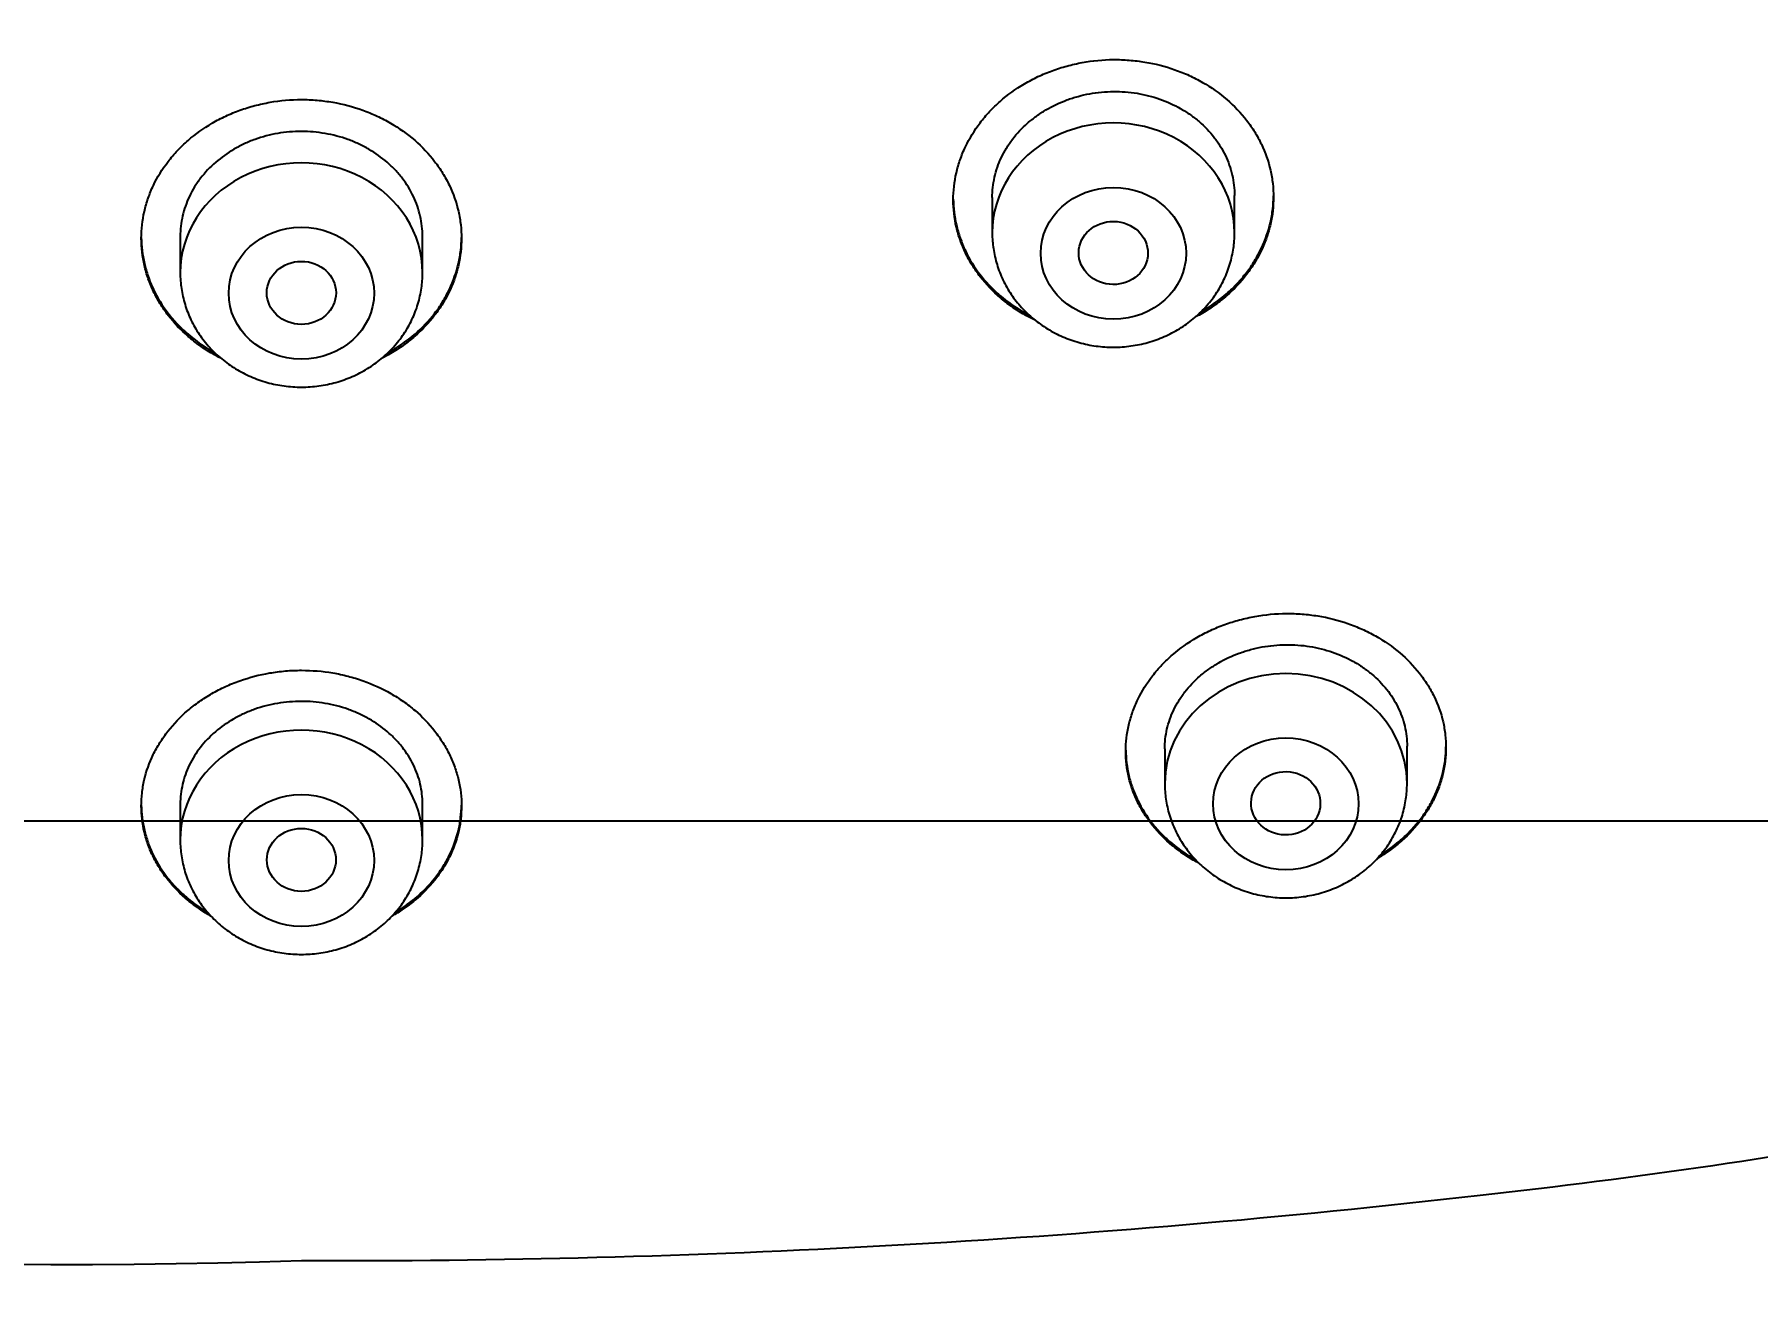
# Model space of a CAD drawing. Header units: millimetres. Extents: x 976 to 9349, y -1578 to 2211.
# Drawn here: x 5929.922 to 5931.913, y 651.897 to 653.351 of the extents above; entities that cross this region are included whole.
import ezdxf

# ---------------------------------------------------------------- set-up
doc = ezdxf.new("R2010")
doc.units = ezdxf.units.MM
for name, color, linetype in [('Płytki', 254, 'Continuous'), ('Szkic', 6, 'Continuous'), ('Wbudowane', 175, 'Continuous')]:
    doc.layers.add(name, color=color, linetype=linetype)
doc.dimstyles.new('ISO-25', dxfattribs={"dimtxt": 4, "dimasz": 5, "dimexe": 1.25, "dimexo": 0.625, "dimgap": 1, "dimtad": 1, "dimtxsty": 'Standard', "dimcen": 2.5, "dimadec": 0, "dimazin": 0, "dimtfac": 1, "dimtmove": 0, "dimatfit": 3, "dimfxl": 1, "dimarcsym": 0})

# ---------------------------------------------------------------- blocks, each defined once
blk = doc.blocks.new('Z$W@#21058')
for p, q in [((20.6582, 134.6889), (20.6582, 134.6481)), ((20.9382, 134.6481), (20.9382, 134.6911)), ((19.72, 134.6442), (19.72, 134.602)), ((20, 134.602), (20, 134.6438)), ((20.8575, 134.0521), (20.8575, 134.012)), ((21.1375, 134.012), (21.1375, 134.055)), ((19.72, 133.9887), (19.72, 133.9467)), ((20, 133.9467), (20, 133.9883))]:
    blk.add_line(p, q)
for centre, radius, start, end in [((19.587, 141.5655), 8.1092, 250.14395, 271.92947), ((20.4501, 140.6625), 7.1676, 276.18193, 284.84631), ((19.9037, 144.9658), 11.505, 269.78218, 276.57915)]:
    blk.add_arc(centre, radius, start, end)
for centre, major_axis, start_param, end_param in [((20.7982, 134.6481), (0.14, 0), 0, 3.141593), ((19.86, 134.602), (0.14, 0), 0, 3.141593), ((20.9975, 134.012), (-0.14, 0), 3.141593, 6.283185), ((19.86, 133.9467), (0.14, 0), 0, 3.141598)]:
    blk.add_ellipse(centre, major_axis=major_axis, ratio=0.906308, start_param=start_param, end_param=end_param)
for centre, major_axis, ratio in [((20.7982, 134.6244), (0.084, 0), 0.906308), ((19.86, 134.5783), (0.084, 0), 0.906308), ((20.7981, 134.6248), (-0.04, 0.0005), 0.909997), ((19.86, 134.5787), (-0.04, 0), 0.910352), ((20.9975, 133.9884), (0.084, 0), 0.906308), ((20.9973, 133.9891), (-0.04, 0.001), 0.913562), ((19.86, 133.923), (0.084, 0), 0.906308), ((19.86, 133.9237), (0.0398, 0), 0.914508)]:
    blk.add_ellipse(centre, major_axis=major_axis, ratio=ratio)
for points, knots in [([(14.9117, 135.3047), (14.9141, 135.2999), (14.9179, 135.2922), (14.9249, 135.2783), (14.9326, 135.263), (14.9414, 135.2458), (14.9501, 135.2292), (14.9583, 135.2135), (14.9664, 135.1983), (14.9745, 135.1832), (14.9825, 135.1685), (14.9906, 135.1537), (14.9992, 135.1384), (15.0083, 135.1223), (15.0175, 135.1061), (15.0264, 135.0906), (15.0346, 135.0767), (15.0427, 135.0629), (15.0512, 135.0487), (15.0607, 135.0329), (15.0711, 135.0159), (15.0822, 134.998), (15.0931, 134.9807), (15.1036, 134.9643), (15.114, 134.9481), (15.1249, 134.9315), (15.1357, 134.9152), (15.1461, 134.8998), (15.1577, 134.8827), (15.1688, 134.8666), (15.1802, 134.8503), (15.1895, 134.8372), (15.1993, 134.8235), (15.2099, 134.8089), (15.2213, 134.7933), (15.2333, 134.7772), (15.2444, 134.7624), (15.2555, 134.7478), (15.2662, 134.7341), (15.2768, 134.7204), (15.2871, 134.7074), (15.2975, 134.6944), (15.3075, 134.682), (15.3175, 134.6697), (15.328, 134.6571), (15.3389, 134.6439), (15.3497, 134.6312), (15.3612, 134.6177), (15.3728, 134.6043), (15.3851, 134.5902), (15.3967, 134.5772), (15.4093, 134.5631), (15.4221, 134.549), (15.434, 134.536), (15.4457, 134.5235), (15.457, 134.5115), (15.4698, 134.498), (15.4817, 134.4857), (15.4935, 134.4736), (15.5049, 134.4621), (15.517, 134.4499), (15.5294, 134.4376), (15.5426, 134.4247), (15.5556, 134.4121), (15.5689, 134.3994), (15.5809, 134.388), (15.5932, 134.3765), (15.606, 134.3647), (15.6188, 134.353), (15.6305, 134.3425), (15.6412, 134.333), (15.652, 134.3234), (15.663, 134.3138), (15.6749, 134.3034), (15.6865, 134.2935), (15.6985, 134.2833), (15.7115, 134.2724), (15.7258, 134.2605), (15.7405, 134.2485), (15.7538, 134.2377), (15.7655, 134.2283), (15.7769, 134.2193), (15.788, 134.2106), (15.7996, 134.2015), (15.8119, 134.192), (15.8254, 134.1818), (15.8384, 134.1719), (15.8507, 134.1628), (15.8626, 134.154), (15.875, 134.1449), (15.8874, 134.136), (15.8994, 134.1274), (15.9124, 134.1182), (15.9249, 134.1094), (15.937, 134.101), (15.9492, 134.0926), (15.9618, 134.084), (15.9742, 134.0757), (15.9853, 134.0682), (15.9967, 134.0607), (16.0093, 134.0524), (16.0225, 134.0438), (16.0353, 134.0356), (16.0481, 134.0275), (16.0602, 134.0199), (16.0714, 134.0129), (16.0815, 134.0066), (16.0904, 134.0012), (16.0996, 133.9956), (16.108, 133.9904), (16.1178, 133.9846), (16.1281, 133.9784), (16.1394, 133.9717), (16.1508, 133.9651), (16.1619, 133.9586), (16.1735, 133.9518), (16.1857, 133.9449), (16.1983, 133.9377), (16.2114, 133.9304), (16.2237, 133.9235), (16.2358, 133.9169), (16.2466, 133.911), (16.2579, 133.9049), (16.2695, 133.8986), (16.2827, 133.8916), (16.2951, 133.8851), (16.3071, 133.8788), (16.3191, 133.8726), (16.3326, 133.8656), (16.3464, 133.8586), (16.3596, 133.852), (16.3717, 133.846), (16.3839, 133.8399), (16.3969, 133.8336), (16.4098, 133.8273), (16.4223, 133.8213), (16.4344, 133.8155), (16.4464, 133.8099), (16.4589, 133.804), (16.4697, 133.799), (16.4813, 133.7937), (16.492, 133.7888), (16.5032, 133.7837), (16.5152, 133.7783), (16.5276, 133.7728), (16.5398, 133.7674), (16.5504, 133.7628), (16.5616, 133.7579), (16.5739, 133.7526), (16.586, 133.7474), (16.5971, 133.7427), (16.6082, 133.738), (16.6193, 133.7334), (16.6307, 133.7287), (16.6411, 133.7244), (16.6537, 133.7192), (16.6664, 133.7141), (16.68, 133.7086), (16.6932, 133.7034), (16.7062, 133.6983), (16.7198, 133.693), (16.7326, 133.688), (16.7458, 133.6829), (16.7596, 133.6777), (16.7719, 133.6731), (16.7846, 133.6684), (16.7963, 133.664), (16.8093, 133.6592), (16.8246, 133.6537), (16.8403, 133.6481), (16.8562, 133.6424), (16.8697, 133.6377), (16.8845, 133.6325), (16.9015, 133.6266), (16.9202, 133.6203), (16.9373, 133.6145), (16.951, 133.61), (16.9628, 133.606), (16.9751, 133.602), (16.9891, 133.5975), (17.0082, 133.5913), (17.0311, 133.5841), (17.0567, 133.5761), (17.0787, 133.5694), (17.0972, 133.5638), (17.1127, 133.5591), (17.1285, 133.5545), (17.1433, 133.5501), (17.1584, 133.5458), (17.1734, 133.5415), (17.1882, 133.5372), (17.2033, 133.533), (17.2183, 133.5288), (17.2333, 133.5247), (17.2488, 133.5205), (17.2639, 133.5164), (17.2794, 133.5122), (17.2957, 133.5079), (17.3121, 133.5036), (17.3327, 133.4983), (17.3566, 133.4922), (17.3806, 133.4862), (17.4009, 133.4812), (17.4162, 133.4775), (17.4367, 133.4725), (17.4605, 133.4669), (17.4866, 133.4608), (17.5126, 133.4548), (17.5373, 133.4493), (17.5628, 133.4436), (17.5874, 133.4383), (17.612, 133.433), (17.6334, 133.4285), (17.6554, 133.4239), (17.6757, 133.4197), (17.6996, 133.4149), (17.7231, 133.4103), (17.7513, 133.4048), (17.7793, 133.3994), (17.8027, 133.395), (17.8225, 133.3914), (17.848, 133.3867), (17.8744, 133.382), (17.8969, 133.3781), (17.9132, 133.3753), (17.9409, 133.3705), (17.9696, 133.3657), (17.9944, 133.3617), (18.0104, 133.3591), (18.0322, 133.3556), (18.0573, 133.3517), (18.0763, 133.3488), (18.0911, 133.3465), (18.1129, 133.3433), (18.1425, 133.3389), (18.171, 133.3348), (18.193, 133.3317), (18.2294, 133.3267), (18.2677, 133.3215), (18.3016, 133.3172), (18.3152, 133.3154), (18.3353, 133.3129), (18.366, 133.3091), (18.4024, 133.3047), (18.4309, 133.3014), (18.4493, 133.2993), (18.4727, 133.2967), (18.5102, 133.2925), (18.5559, 133.2877), (18.5905, 133.2842), (18.609, 133.2824), (18.6315, 133.2802), (18.6803, 133.2755), (18.7368, 133.2705), (18.7831, 133.2666), (18.8053, 133.2648), (18.8264, 133.2631), (18.8721, 133.2595), (18.9378, 133.2547), (18.9977, 133.2507), (19.0316, 133.2485), (19.0484, 133.2475), (19.0739, 133.246), (19.1126, 133.2437), (19.1632, 133.241), (19.2258, 133.2379), (19.3018, 133.2345), (19.39, 133.2311), (19.4927, 133.2279), (19.603, 133.2253), (19.7319, 133.2235), (19.8104, 133.2231), (19.86, 133.2231)], [0, 0, 0, 0, 0.002698, 0.005114, 0.008314, 0.012212, 0.015616, 0.018584, 0.021894, 0.025033, 0.027984, 0.031015, 0.034254, 0.037566, 0.041127, 0.04441, 0.047317, 0.049931, 0.053123, 0.056348, 0.060014, 0.06398, 0.067775, 0.071127, 0.074578, 0.078265, 0.081927, 0.08517, 0.088361, 0.093142, 0.095752, 0.099177, 0.101812, 0.104931, 0.10893, 0.112276, 0.115783, 0.118921, 0.122219, 0.125179, 0.128267, 0.131219, 0.134162, 0.136819, 0.139787, 0.14301, 0.146041, 0.148766, 0.152585, 0.155604, 0.158818, 0.161961, 0.165799, 0.169034, 0.171442, 0.175029, 0.17788, 0.181443, 0.184209, 0.186909, 0.190153, 0.193424, 0.196253, 0.200089, 0.203095, 0.206095, 0.20895, 0.212136, 0.215393, 0.218232, 0.220572, 0.223028, 0.225916, 0.228387, 0.231498, 0.234055, 0.236783, 0.240564, 0.243986, 0.246894, 0.24969, 0.252004, 0.254646, 0.257214, 0.259847, 0.262923, 0.266215, 0.26855, 0.271097, 0.274033, 0.27678, 0.279214, 0.281886, 0.285214, 0.287343, 0.289734, 0.293043, 0.295483, 0.297656, 0.300148, 0.302741, 0.305661, 0.30851, 0.310809, 0.313708, 0.316052, 0.317798, 0.320022, 0.321564, 0.323531, 0.325265, 0.327601, 0.329893, 0.332216, 0.334567, 0.336718, 0.339336, 0.342008, 0.344384, 0.34724, 0.349478, 0.351668, 0.353786, 0.356247, 0.358657, 0.361655, 0.36365, 0.365811, 0.368828, 0.37168, 0.373971, 0.376618, 0.378812, 0.381168, 0.384291, 0.386326, 0.388503, 0.391401, 0.393313, 0.395799, 0.397673, 0.400017, 0.402008, 0.404144, 0.407, 0.409162, 0.411127, 0.413112, 0.41563, 0.418152, 0.420078, 0.421988, 0.424489, 0.426375, 0.428494, 0.430415, 0.433554, 0.435693, 0.438166, 0.441021, 0.443015, 0.445847, 0.448252, 0.450493, 0.453582, 0.455157, 0.457621, 0.460148, 0.462473, 0.46613, 0.468939, 0.471374, 0.47365, 0.47716, 0.480808, 0.484023, 0.486677, 0.488362, 0.490581, 0.493456, 0.496122, 0.501103, 0.506057, 0.510208, 0.513159, 0.516222, 0.518722, 0.521754, 0.524357, 0.526938, 0.529959, 0.532431, 0.535165, 0.538121, 0.540596, 0.543583, 0.546308, 0.549056, 0.552413, 0.555198, 0.560171, 0.56539, 0.568126, 0.571143, 0.573638, 0.579196, 0.583975, 0.587656, 0.59317, 0.597219, 0.601339, 0.606368, 0.61039, 0.612798, 0.618124, 0.621237, 0.625584, 0.630648, 0.636281, 0.640482, 0.643151, 0.646773, 0.654049, 0.657207, 0.658724, 0.662713, 0.671883, 0.673977, 0.675855, 0.680315, 0.685539, 0.689131, 0.690408, 0.693339, 0.700691, 0.706006, 0.708414, 0.712325, 0.72519, 0.728645, 0.7302, 0.732329, 0.739252, 0.746373, 0.751484, 0.754239, 0.75603, 0.763784, 0.773993, 0.780021, 0.781935, 0.783736, 0.791842, 0.807544, 0.813364, 0.8161, 0.819165, 0.824434, 0.840034, 0.853573, 0.855814, 0.857775, 0.862359, 0.869143, 0.878062, 0.888753, 0.901978, 0.917603, 0.935177, 0.954999, 0.976437, 1, 1, 1, 1]), ([(19.86, 133.2231), (19.9076, 133.2231), (19.9855, 133.2235), (20.114, 133.2253), (20.2269, 133.2279), (20.3305, 133.2311), (20.4194, 133.2345), (20.4953, 133.2379), (20.5574, 133.241), (20.6099, 133.2439), (20.6521, 133.2463), (20.6825, 133.2482), (20.7052, 133.2496), (20.7313, 133.2513), (20.7688, 133.2538), (20.818, 133.2573), (20.8664, 133.2609), (20.9053, 133.264), (20.927, 133.2658), (20.9437, 133.2672), (20.9726, 133.2696), (21.0214, 133.2739), (21.0688, 133.2783), (21.101, 133.2814), (21.1153, 133.2828), (21.1338, 133.2847), (21.17, 133.2883), (21.2155, 133.2932), (21.2531, 133.2973), (21.2743, 133.2997), (21.2907, 133.3016), (21.3181, 133.3048), (21.3552, 133.3092), (21.3867, 133.3131), (21.4084, 133.3159), (21.4391, 133.3198), (21.4784, 133.325), (21.518, 133.3305), (21.5412, 133.3337), (21.5713, 133.338), (21.6024, 133.3426), (21.6299, 133.3467), (21.6523, 133.3501), (21.6853, 133.3552), (21.7215, 133.361), (21.753, 133.3662), (21.7786, 133.3704), (21.8027, 133.3745), (21.8225, 133.378), (21.8462, 133.3821), (21.8733, 133.387), (21.9051, 133.3928), (21.9338, 133.3981), (21.9663, 133.4043), (21.998, 133.4105), (22.0325, 133.4173), (22.0648, 133.4239), (22.0949, 133.4302), (22.1181, 133.4351), (22.1406, 133.44), (22.1651, 133.4453), (22.1873, 133.4503), (22.2068, 133.4547), (22.2243, 133.4587), (22.2442, 133.4633), (22.2667, 133.4686), (22.2875, 133.4735), (22.3083, 133.4786), (22.328, 133.4834), (22.3494, 133.4887), (22.3687, 133.4936), (22.3863, 133.498), (22.402, 133.5021), (22.4178, 133.5062), (22.4329, 133.5102), (22.4473, 133.514), (22.4624, 133.5181), (22.4776, 133.5222), (22.4955, 133.5271), (22.5121, 133.5317), (22.5272, 133.536), (22.5398, 133.5395), (22.5529, 133.5433), (22.5667, 133.5472), (22.5811, 133.5514), (22.5959, 133.5558), (22.6109, 133.5602), (22.6264, 133.5649), (22.6418, 133.5695), (22.6589, 133.5748), (22.6768, 133.5803), (22.6962, 133.5864), (22.7155, 133.5925), (22.7334, 133.5983), (22.7482, 133.6031), (22.7608, 133.6072), (22.773, 133.6113), (22.7873, 133.6161), (22.8043, 133.6218), (22.8233, 133.6283), (22.8414, 133.6345), (22.8576, 133.6402), (22.8705, 133.6448), (22.8842, 133.6497), (22.898, 133.6547), (22.914, 133.6605), (22.9281, 133.6656), (22.9414, 133.6706), (22.954, 133.6753), (22.9676, 133.6805), (22.9818, 133.6859), (22.9944, 133.6907), (23.0059, 133.6952), (23.0159, 133.6991), (23.0282, 133.7039), (23.0409, 133.709), (23.0548, 133.7145), (23.0667, 133.7194), (23.0783, 133.7241), (23.0887, 133.7284), (23.1004, 133.7332), (23.1123, 133.7382), (23.1244, 133.7433), (23.1362, 133.7483), (23.1478, 133.7533), (23.1598, 133.7585), (23.17, 133.7629), (23.1804, 133.7675), (23.1908, 133.7721), (23.2035, 133.7777), (23.2159, 133.7833), (23.2284, 133.789), (23.2393, 133.794), (23.2511, 133.7994), (23.2627, 133.8048), (23.2754, 133.8107), (23.2873, 133.8164), (23.2986, 133.8217), (23.3101, 133.8273), (23.3212, 133.8327), (23.3327, 133.8383), (23.3449, 133.8443), (23.3576, 133.8506), (23.3704, 133.857), (23.3824, 133.8631), (23.3939, 133.869), (23.4055, 133.875), (23.4167, 133.8808), (23.4289, 133.8872), (23.4417, 133.8939), (23.4534, 133.9002), (23.4643, 133.9061), (23.4755, 133.9121), (23.4873, 133.9186), (23.5005, 133.9259), (23.5138, 133.9333), (23.5266, 133.9405), (23.5379, 133.9469), (23.5487, 133.9531), (23.5595, 133.9594), (23.571, 133.9661), (23.582, 133.9725), (23.594, 133.9797), (23.6059, 133.9868), (23.6171, 133.9936), (23.6274, 133.9998), (23.6374, 134.006), (23.648, 134.0125), (23.6578, 134.0187), (23.6676, 134.0248), (23.6776, 134.0311), (23.6889, 134.0384), (23.7017, 134.0466), (23.7149, 134.0552), (23.7272, 134.0633), (23.7376, 134.0702), (23.748, 134.0771), (23.7597, 134.085), (23.772, 134.0934), (23.7843, 134.1019), (23.7962, 134.1102), (23.8089, 134.1191), (23.8221, 134.1284), (23.836, 134.1384), (23.8497, 134.1484), (23.8623, 134.1576), (23.8739, 134.1662), (23.8858, 134.1751), (23.8994, 134.1854), (23.9129, 134.1957), (23.9253, 134.2053), (23.937, 134.2144), (23.9482, 134.2233), (23.9607, 134.2332), (23.9742, 134.2442), (23.9889, 134.2561), (24.004, 134.2686), (24.0188, 134.281), (24.0336, 134.2935), (24.0472, 134.3052), (24.0599, 134.3163), (24.0718, 134.3267), (24.0842, 134.3377), (24.0965, 134.3488), (24.1099, 134.3609), (24.1229, 134.3729), (24.1356, 134.3847), (24.1471, 134.3956), (24.1594, 134.4073), (24.1727, 134.4201), (24.1861, 134.4331), (24.2, 134.4469), (24.2134, 134.4603), (24.2274, 134.4745), (24.2401, 134.4875), (24.253, 134.501), (24.267, 134.5157), (24.2827, 134.5324), (24.2975, 134.5486), (24.3111, 134.5635), (24.3233, 134.5772), (24.3354, 134.5908), (24.3475, 134.6047), (24.3591, 134.618), (24.3703, 134.6312), (24.3808, 134.6436), (24.3913, 134.6562), (24.4019, 134.669), (24.4131, 134.6827), (24.4244, 134.6967), (24.4365, 134.712), (24.4485, 134.7272), (24.4603, 134.7424), (24.4713, 134.7568), (24.4826, 134.7717), (24.4953, 134.7888), (24.508, 134.806), (24.5202, 134.8229), (24.5317, 134.8389), (24.5434, 134.8554), (24.555, 134.872), (24.5657, 134.8877), (24.5761, 134.9031), (24.5865, 134.9185), (24.5963, 134.9334), (24.6066, 134.9491), (24.6167, 134.9647), (24.6275, 134.9817), (24.6376, 134.9978), (24.6478, 135.0141), (24.6569, 135.029), (24.6658, 135.0437), (24.6746, 135.0584), (24.6837, 135.0737), (24.6926, 135.0889), (24.7018, 135.1048), (24.7111, 135.1211), (24.7201, 135.1371), (24.729, 135.1531), (24.7374, 135.1683), (24.7458, 135.1838), (24.7542, 135.1994), (24.7629, 135.2157), (24.7708, 135.2308), (24.7783, 135.2454), (24.7861, 135.2606), (24.794, 135.2761), (24.8017, 135.2914), (24.8058, 135.2997), (24.8083, 135.3047)], [0, 0, 0, 0, 0.022611, 0.044559, 0.064656, 0.082797, 0.09806, 0.111423, 0.122309, 0.130602, 0.13884, 0.144427, 0.146461, 0.15073, 0.158077, 0.166104, 0.176519, 0.183416, 0.186505, 0.18786, 0.19218, 0.201639, 0.213454, 0.217051, 0.218581, 0.220944, 0.226746, 0.237622, 0.244852, 0.246497, 0.248799, 0.253451, 0.260936, 0.2683, 0.270049, 0.27237, 0.284459, 0.290808, 0.293277, 0.29668, 0.306686, 0.309732, 0.311217, 0.318572, 0.327152, 0.330387, 0.335302, 0.340705, 0.343199, 0.345786, 0.353315, 0.357601, 0.3627, 0.368585, 0.374918, 0.379609, 0.387009, 0.392159, 0.395744, 0.399422, 0.404207, 0.408844, 0.411381, 0.414634, 0.418263, 0.422085, 0.426732, 0.429496, 0.43328, 0.437359, 0.441073, 0.443703, 0.446851, 0.449618, 0.452244, 0.455034, 0.457413, 0.460443, 0.463305, 0.46714, 0.46951, 0.471536, 0.474015, 0.476638, 0.479078, 0.481898, 0.484714, 0.487283, 0.490415, 0.493116, 0.496712, 0.500237, 0.503812, 0.507303, 0.510117, 0.512026, 0.514238, 0.516874, 0.519946, 0.523654, 0.527433, 0.530004, 0.532675, 0.534638, 0.537653, 0.540418, 0.543554, 0.545537, 0.547886, 0.550629, 0.553223, 0.555866, 0.557741, 0.55969, 0.56154, 0.56469, 0.566886, 0.569404, 0.571447, 0.57349, 0.57535, 0.578102, 0.580296, 0.582252, 0.584852, 0.586985, 0.589104, 0.590747, 0.592943, 0.595132, 0.59802, 0.60016, 0.602352, 0.604353, 0.606987, 0.609135, 0.611742, 0.613918, 0.61572, 0.618473, 0.620455, 0.622498, 0.625616, 0.627956, 0.630036, 0.632749, 0.634796, 0.636912, 0.639409, 0.642094, 0.644551, 0.646455, 0.648627, 0.651276, 0.653578, 0.656607, 0.659296, 0.661381, 0.663466, 0.665907, 0.668005, 0.670514, 0.672608, 0.675455, 0.677846, 0.679547, 0.68182, 0.68408, 0.686154, 0.687954, 0.690216, 0.692394, 0.695107, 0.698274, 0.700751, 0.702902, 0.704923, 0.707365, 0.710421, 0.712814, 0.715308, 0.718159, 0.721058, 0.723883, 0.727257, 0.730061, 0.732225, 0.734948, 0.737957, 0.741272, 0.743996, 0.746328, 0.749164, 0.751638, 0.754819, 0.758445, 0.761755, 0.765256, 0.76877, 0.772077, 0.774829, 0.777765, 0.780547, 0.783704, 0.786645, 0.790175, 0.793164, 0.79592, 0.798638, 0.802295, 0.805813, 0.808642, 0.812754, 0.81603, 0.819292, 0.822508, 0.826086, 0.830195, 0.834803, 0.837899, 0.841036, 0.844668, 0.847714, 0.850942, 0.854169, 0.857083, 0.859677, 0.863016, 0.866031, 0.869217, 0.872744, 0.876553, 0.879691, 0.88311, 0.886354, 0.88986, 0.894612, 0.897922, 0.901149, 0.905305, 0.908845, 0.912163, 0.915602, 0.91893, 0.922272, 0.925281, 0.929138, 0.932374, 0.936205, 0.939512, 0.942848, 0.945685, 0.948897, 0.95217, 0.955367, 0.95853, 0.962175, 0.965585, 0.968582, 0.972166, 0.975065, 0.978281, 0.981819, 0.985185, 0.987561, 0.990867, 0.994465, 0.997224, 1, 1, 1, 1]), ([(20.6132, 134.686), (20.6132, 134.6966), (20.6144, 134.707), (20.6179, 134.7224), (20.6194, 134.7275), (20.6229, 134.7376), (20.625, 134.7426), (20.6319, 134.7573), (20.6376, 134.7665), (20.6476, 134.7797), (20.6513, 134.784), (20.659, 134.7923), (20.6631, 134.7962), (20.6759, 134.8074), (20.6852, 134.8142), (20.7004, 134.8231), (20.7057, 134.8259), (20.7164, 134.831), (20.7273, 134.8355), (20.7387, 134.8392), (20.7503, 134.8423), (20.7562, 134.8437), (20.7742, 134.8469), (20.7862, 134.8481), (20.8044, 134.8482), (20.8104, 134.848), (20.8226, 134.847), (20.8286, 134.8463), (20.8464, 134.8434), (20.858, 134.8404), (20.8748, 134.8345), (20.8803, 134.8323), (20.891, 134.8274), (20.8962, 134.8247), (20.9112, 134.8161), (20.9206, 134.8095), (20.9378, 134.7947), (20.9454, 134.7866), (20.9555, 134.7737), (20.9586, 134.7692), (20.9643, 134.76), (20.9669, 134.7552), (20.9738, 134.7407), (20.9773, 134.7308), (20.9808, 134.7154), (20.9817, 134.7102), (20.9829, 134.6997), (20.9832, 134.6945), (20.9832, 134.6788), (20.9821, 134.6684), (20.9785, 134.6529), (20.977, 134.6478), (20.9735, 134.6377), (20.9695, 134.6278), (20.9643, 134.6183), (20.9587, 134.6091), (20.9555, 134.6045), (20.9454, 134.5912), (20.9377, 134.5831), (20.925, 134.5719), (20.9205, 134.5683), (20.9111, 134.5615), (20.9061, 134.5583), (20.8985, 134.5538), (20.8959, 134.5524), (20.8932, 134.551)], [0, 0, 0, 0, 0.047045, 0.047045, 0.070567, 0.070567, 0.094089, 0.094089, 0.141134, 0.141134, 0.164657, 0.164657, 0.188179, 0.188179, 0.235224, 0.235224, 0.258746, 0.258746, 0.282268, 0.305791, 0.305791, 0.329313, 0.329313, 0.376358, 0.376358, 0.39988, 0.39988, 0.423403, 0.423403, 0.470447, 0.470447, 0.49397, 0.49397, 0.517492, 0.517492, 0.564537, 0.564537, 0.611581, 0.611581, 0.635104, 0.635104, 0.658626, 0.658626, 0.705671, 0.705671, 0.729193, 0.729193, 0.752716, 0.752716, 0.79976, 0.79976, 0.823283, 0.823283, 0.846805, 0.870327, 0.870327, 0.89385, 0.89385, 0.940895, 0.940895, 0.964417, 0.964417, 0.987939, 0.987939, 1, 1, 1, 1]), ([(20.6582, 134.6887), (20.6582, 134.6966), (20.6591, 134.7044), (20.6618, 134.7161), (20.6629, 134.72), (20.6655, 134.7276), (20.6686, 134.7351), (20.6725, 134.7423), (20.6768, 134.7494), (20.6791, 134.7528), (20.6868, 134.7629), (20.6926, 134.769), (20.7023, 134.7776), (20.7057, 134.7803), (20.7128, 134.7854), (20.7165, 134.7878), (20.7279, 134.7946), (20.736, 134.7984), (20.7487, 134.8031), (20.7531, 134.8045), (20.7619, 134.8069), (20.7664, 134.8079), (20.7798, 134.8103), (20.7889, 134.8112), (20.8028, 134.8113), (20.8074, 134.8112), (20.8165, 134.8105), (20.8256, 134.8094), (20.8345, 134.8075), (20.8433, 134.8053), (20.8476, 134.804), (20.8604, 134.7995), (20.8684, 134.7958), (20.8798, 134.7893), (20.8835, 134.787), (20.8907, 134.7819), (20.8941, 134.7793), (20.9037, 134.771), (20.9095, 134.7649), (20.9172, 134.755), (20.9195, 134.7516), (20.9239, 134.7446), (20.9278, 134.7375), (20.9308, 134.7301), (20.9335, 134.7226), (20.9346, 134.7187), (20.9373, 134.707), (20.9382, 134.6991), (20.9382, 134.6911)], [0, 0, 0, 0, 0.062339, 0.062339, 0.093594, 0.093594, 0.12485, 0.156105, 0.156105, 0.18736, 0.18736, 0.249871, 0.249871, 0.281127, 0.281127, 0.312382, 0.312382, 0.374893, 0.374893, 0.406148, 0.406148, 0.437403, 0.437403, 0.499914, 0.499914, 0.53117, 0.53117, 0.562425, 0.59368, 0.59368, 0.624936, 0.624936, 0.687446, 0.687446, 0.718702, 0.718702, 0.749957, 0.749957, 0.812468, 0.812468, 0.843723, 0.843723, 0.874979, 0.906234, 0.906234, 0.937489, 0.937489, 1, 1, 1, 1]), ([(19.675, 134.6416), (19.675, 134.6522), (19.6762, 134.6625), (19.6797, 134.6779), (19.6812, 134.6829), (19.6847, 134.693), (19.6867, 134.698), (19.6937, 134.7125), (19.6993, 134.7217), (19.7094, 134.7348), (19.713, 134.7391), (19.7207, 134.7472), (19.7248, 134.7511), (19.7376, 134.7623), (19.7469, 134.7689), (19.7621, 134.7777), (19.7673, 134.7805), (19.778, 134.7854), (19.7889, 134.7899), (19.8003, 134.7935), (19.8119, 134.7965), (19.8178, 134.7978), (19.8358, 134.8009), (19.8478, 134.802), (19.866, 134.802), (19.872, 134.8017), (19.8842, 134.8007), (19.8902, 134.7999), (19.9081, 134.7968), (19.9196, 134.7938), (19.9364, 134.7877), (19.942, 134.7854), (19.9527, 134.7805), (19.9579, 134.7777), (19.9729, 134.769), (19.9823, 134.7624), (19.9995, 134.7474), (20.0072, 134.7393), (20.0172, 134.7262), (20.0203, 134.7217), (20.026, 134.7125), (20.0287, 134.7077), (20.0356, 134.6931), (20.0391, 134.6831), (20.0426, 134.6678), (20.0435, 134.6625), (20.0447, 134.6521), (20.045, 134.6468), (20.045, 134.6312), (20.0438, 134.6208), (20.0403, 134.6054), (20.0388, 134.6002), (20.0353, 134.5902), (20.0313, 134.5804), (20.0261, 134.571), (20.0205, 134.5617), (20.0173, 134.5572), (20.0072, 134.5441), (19.9996, 134.536), (19.9868, 134.5249), (19.9823, 134.5214), (19.973, 134.5147), (19.968, 134.5115), (19.9598, 134.5068), (19.9565, 134.505), (19.9532, 134.5033)], [0, 0, 0, 0, 0.046903, 0.046903, 0.070355, 0.070355, 0.093807, 0.093807, 0.14071, 0.14071, 0.164162, 0.164162, 0.187614, 0.187614, 0.234517, 0.234517, 0.257969, 0.257969, 0.28142, 0.304872, 0.304872, 0.328324, 0.328324, 0.375227, 0.375227, 0.398679, 0.398679, 0.422131, 0.422131, 0.469034, 0.469034, 0.492486, 0.492486, 0.515938, 0.515938, 0.562841, 0.562841, 0.609744, 0.609744, 0.633196, 0.633196, 0.656648, 0.656648, 0.703551, 0.703551, 0.727003, 0.727003, 0.750455, 0.750455, 0.797358, 0.797358, 0.82081, 0.82081, 0.844261, 0.867713, 0.867713, 0.891165, 0.891165, 0.938068, 0.938068, 0.96152, 0.96152, 0.984972, 0.984972, 1, 1, 1, 1]), ([(20, 134.6438), (20, 134.6518), (19.9991, 134.6597), (19.9964, 134.6713), (19.9953, 134.6751), (19.9927, 134.6827), (19.9911, 134.6865), (19.9859, 134.6975), (19.9816, 134.7045), (19.974, 134.7144), (19.9712, 134.7176), (19.9654, 134.7238), (19.9623, 134.7267), (19.9526, 134.7351), (19.9456, 134.7402), (19.9341, 134.7468), (19.9301, 134.7489), (19.9221, 134.7527), (19.9138, 134.7561), (19.9052, 134.7587), (19.8964, 134.7611), (19.8919, 134.762), (19.8783, 134.7644), (19.8692, 134.7652), (19.8555, 134.7652), (19.8509, 134.765), (19.8417, 134.7642), (19.8371, 134.7636), (19.8236, 134.7613), (19.8149, 134.759), (19.8022, 134.7544), (19.798, 134.7527), (19.7898, 134.7489), (19.7859, 134.7468), (19.7745, 134.7402), (19.7675, 134.7352), (19.7544, 134.7239), (19.7486, 134.7177), (19.741, 134.7079), (19.7387, 134.7045), (19.7343, 134.6975), (19.7324, 134.6938), (19.7271, 134.6828), (19.7245, 134.6753), (19.7218, 134.6636), (19.7211, 134.6597), (19.7202, 134.6518), (19.72, 134.6478), (19.72, 134.6439), (19.72, 134.6439), (19.72, 134.6438)], [0, 0, 0, 0, 0.062497, 0.062497, 0.093746, 0.093746, 0.124994, 0.124994, 0.187491, 0.187491, 0.21874, 0.21874, 0.249989, 0.249989, 0.312486, 0.312486, 0.343734, 0.343734, 0.374983, 0.406231, 0.406231, 0.43748, 0.43748, 0.499977, 0.499977, 0.531226, 0.531226, 0.562474, 0.562474, 0.624971, 0.624971, 0.65622, 0.65622, 0.687468, 0.687468, 0.749966, 0.749966, 0.812463, 0.812463, 0.843711, 0.843711, 0.87496, 0.87496, 0.937457, 0.937457, 0.968706, 0.968706, 0.999954, 0.999954, 1, 1, 1, 1]), ([(20.6132, 134.6871), (20.6133, 134.6769), (20.6145, 134.667), (20.6179, 134.6521), (20.6194, 134.6471), (20.6229, 134.637), (20.6249, 134.6321), (20.6319, 134.6176), (20.6375, 134.6085), (20.6476, 134.5955), (20.6512, 134.5913), (20.6589, 134.5832), (20.6629, 134.5794), (20.6757, 134.5684), (20.685, 134.5618), (20.6971, 134.5549), (20.6992, 134.5537), (20.7013, 134.5526)], [0, 0, 0, 0, 0.185867, 0.185867, 0.282711, 0.282711, 0.379556, 0.379556, 0.573244, 0.573244, 0.670089, 0.670089, 0.766933, 0.766933, 0.960622, 0.960622, 1, 1, 1, 1]), ([(20.708, 134.547), (20.7037, 134.549), (20.6995, 134.5512), (20.6904, 134.5564), (20.6855, 134.5595), (20.676, 134.5661), (20.6716, 134.5696), (20.6588, 134.5806), (20.6511, 134.5886), (20.641, 134.6016), (20.6379, 134.6061), (20.6322, 134.6153), (20.627, 134.6247), (20.623, 134.6345), (20.6195, 134.6444), (20.618, 134.6495), (20.6144, 134.665), (20.6132, 134.6755), (20.6132, 134.686)], [0, 0, 0, 0, 0.075685, 0.075685, 0.168116, 0.168116, 0.260548, 0.260548, 0.445411, 0.445411, 0.537842, 0.537842, 0.630274, 0.722705, 0.722705, 0.815137, 0.815137, 1, 1, 1, 1]), ([(20.8994, 134.5567), (20.8999, 134.557), (20.9004, 134.5573), (20.911, 134.5635), (20.9204, 134.5702), (20.9333, 134.5815), (20.9374, 134.5855), (20.9451, 134.5936), (20.9523, 134.6021), (20.9585, 134.6111), (20.9642, 134.6204), (20.9668, 134.6252), (20.9738, 134.6398), (20.9773, 134.6498), (20.9808, 134.6652), (20.9817, 134.6705), (20.9829, 134.6807), (20.9832, 134.6857), (20.9832, 134.6906)], [0, 0, 0, 0, 0.010344, 0.010344, 0.209267, 0.209267, 0.308728, 0.308728, 0.40819, 0.507652, 0.507652, 0.607113, 0.607113, 0.806036, 0.806036, 0.905498, 0.905498, 1, 1, 1, 1]), ([(20.6582, 134.6481), (20.6582, 134.6413), (20.6591, 134.6299), (20.6633, 134.611), (20.6702, 134.5935), (20.6798, 134.5767), (20.6917, 134.5616), (20.7059, 134.5481), (20.722, 134.5367), (20.7396, 134.5275), (20.7585, 134.5209), (20.7782, 134.5168), (20.7983, 134.5155), (20.8185, 134.5169), (20.8382, 134.521), (20.8571, 134.5277), (20.8747, 134.5369), (20.8908, 134.5483), (20.905, 134.5619), (20.9169, 134.5771), (20.9264, 134.5939), (20.9333, 134.6114), (20.9373, 134.6302), (20.9382, 134.6415), (20.9382, 134.6481)], [0, 0, 0, 0, 0.043723, 0.08855, 0.133515, 0.178674, 0.224062, 0.269684, 0.315523, 0.361546, 0.407709, 0.453968, 0.500279, 0.546601, 0.592892, 0.639107, 0.685199, 0.73112, 0.776832, 0.822308, 0.867548, 0.912577, 0.957444, 1, 1, 1, 1]), ([(19.675, 134.6426), (19.6751, 134.6325), (19.6763, 134.6226), (19.6797, 134.6077), (19.6812, 134.6026), (19.6847, 134.5926), (19.6867, 134.5876), (19.6937, 134.573), (19.6993, 134.5639), (19.7094, 134.5508), (19.713, 134.5466), (19.7207, 134.5384), (19.7248, 134.5346), (19.7376, 134.5235), (19.7469, 134.5168), (19.7581, 134.5103), (19.7593, 134.5097), (19.7605, 134.509)], [0, 0, 0, 0, 0.1890765, 0.1890765, 0.2876276, 0.2876276, 0.3861787, 0.3861787, 0.5832809, 0.5832809, 0.681832, 0.681832, 0.7803831, 0.7803831, 0.9774853, 0.9774853, 1, 1, 1, 1]), ([(19.7668, 134.5033), (19.7636, 134.505), (19.7604, 134.5067), (19.7522, 134.5114), (19.7473, 134.5145), (19.7379, 134.5212), (19.7334, 134.5247), (19.7206, 134.5358), (19.713, 134.5439), (19.7028, 134.557), (19.6997, 134.5615), (19.694, 134.5707), (19.6888, 134.5802), (19.6848, 134.59), (19.6813, 134.6), (19.6798, 134.6051), (19.6762, 134.6206), (19.675, 134.631), (19.675, 134.6416)], [0, 0, 0, 0, 0.05863, 0.05863, 0.152767, 0.152767, 0.246904, 0.246904, 0.435178, 0.435178, 0.529315, 0.529315, 0.623452, 0.717589, 0.717589, 0.811726, 0.811726, 1, 1, 1, 1]), ([(19.9596, 134.509), (19.9607, 134.5096), (19.9618, 134.5103), (19.9729, 134.5167), (19.9822, 134.5233), (19.9995, 134.5382), (20.0072, 134.5463), (20.0172, 134.5593), (20.0203, 134.5638), (20.026, 134.573), (20.0286, 134.5778), (20.0356, 134.5924), (20.0391, 134.6023), (20.0426, 134.6177), (20.0435, 134.6229), (20.0447, 134.6329), (20.0449, 134.6378), (20.045, 134.6426)], [0, 0, 0, 0, 0.021528, 0.021528, 0.218798, 0.218798, 0.416067, 0.416067, 0.514702, 0.514702, 0.613337, 0.613337, 0.810606, 0.810606, 0.909241, 0.909241, 1, 1, 1, 1]), ([(19.72, 134.602), (19.72, 134.5952), (19.7209, 134.5838), (19.7251, 134.5649), (19.732, 134.5474), (19.7415, 134.5306), (19.7535, 134.5155), (19.7677, 134.502), (19.7837, 134.4906), (19.8014, 134.4815), (19.8203, 134.4748), (19.84, 134.4707), (19.8601, 134.4694), (19.8803, 134.4708), (19.9, 134.4749), (19.9189, 134.4816), (19.9365, 134.4908), (19.9526, 134.5022), (19.9668, 134.5158), (19.9787, 134.531), (19.9882, 134.5478), (19.9951, 134.5653), (19.9991, 134.5842), (20, 134.5954), (20, 134.602)], [0, 0, 0, 0, 0.043723, 0.08855, 0.133515, 0.178674, 0.224062, 0.269684, 0.315523, 0.361546, 0.407709, 0.453968, 0.500279, 0.546601, 0.592892, 0.639107, 0.685199, 0.73112, 0.776832, 0.822308, 0.867548, 0.912577, 0.957444, 1, 1, 1, 1]), ([(20.8125, 134.0492), (20.8125, 134.0595), (20.8137, 134.0696), (20.8172, 134.0846), (20.8187, 134.0896), (20.8222, 134.0995), (20.8242, 134.1044), (20.8311, 134.1187), (20.8368, 134.1278), (20.8469, 134.1407), (20.8505, 134.1449), (20.8582, 134.1531), (20.8623, 134.157), (20.8752, 134.168), (20.8845, 134.1747), (20.8997, 134.1835), (20.905, 134.1863), (20.9158, 134.1913), (20.9267, 134.1958), (20.9381, 134.1994), (20.9498, 134.2025), (20.9558, 134.2038), (20.9738, 134.2071), (20.9859, 134.2082), (21.0041, 134.2083), (21.0102, 134.2081), (21.0223, 134.2072), (21.0284, 134.2065), (21.0463, 134.2036), (21.0578, 134.2007), (21.0747, 134.1948), (21.0802, 134.1926), (21.0909, 134.1878), (21.0961, 134.1852), (21.1111, 134.1767), (21.1204, 134.1703), (21.1376, 134.1557), (21.1452, 134.1478), (21.1551, 134.1352), (21.1582, 134.1308), (21.1639, 134.1218), (21.1665, 134.1171), (21.1733, 134.103), (21.1768, 134.0933), (21.1802, 134.0784), (21.1811, 134.0733), (21.1822, 134.0632), (21.1825, 134.0581), (21.1825, 134.0429), (21.1813, 134.0329), (21.1777, 134.0179), (21.1762, 134.0129), (21.1727, 134.0032), (21.1687, 133.9937), (21.1635, 133.9845), (21.1579, 133.9756), (21.1547, 133.9712), (21.1446, 133.9584), (21.137, 133.9505), (21.1242, 133.9397), (21.1197, 133.9363), (21.1112, 133.9304), (21.1074, 133.9279), (21.1034, 133.9255)], [0, 0, 0, 0, 0.047852, 0.047852, 0.071778, 0.071778, 0.095703, 0.095703, 0.143555, 0.143555, 0.167481, 0.167481, 0.191407, 0.191407, 0.239259, 0.239259, 0.263184, 0.263184, 0.28711, 0.311036, 0.311036, 0.334962, 0.334962, 0.382814, 0.382814, 0.406739, 0.406739, 0.430665, 0.430665, 0.478517, 0.478517, 0.502443, 0.502443, 0.526369, 0.526369, 0.57422, 0.57422, 0.622072, 0.622072, 0.645998, 0.645998, 0.669924, 0.669924, 0.717776, 0.717776, 0.741701, 0.741701, 0.765627, 0.765627, 0.813479, 0.813479, 0.837405, 0.837405, 0.861331, 0.885256, 0.885256, 0.909182, 0.909182, 0.957034, 0.957034, 0.98096, 0.98096, 1, 1, 1, 1]), ([(20.8575, 134.0519), (20.8575, 134.0595), (20.8584, 134.0671), (20.861, 134.0785), (20.8621, 134.0823), (20.8647, 134.0897), (20.8678, 134.0971), (20.8716, 134.1041), (20.8759, 134.111), (20.8783, 134.1144), (20.8859, 134.1243), (20.8917, 134.1304), (20.9014, 134.1388), (20.9047, 134.1414), (20.9119, 134.1465), (20.9156, 134.1489), (20.927, 134.1556), (20.9351, 134.1594), (20.9479, 134.164), (20.9522, 134.1654), (20.9611, 134.1678), (20.9656, 134.1688), (20.9791, 134.1713), (20.9882, 134.1721), (21.0021, 134.1723), (21.0067, 134.1721), (21.0159, 134.1715), (21.025, 134.1704), (21.0339, 134.1686), (21.0427, 134.1664), (21.0471, 134.1651), (21.0598, 134.1607), (21.0679, 134.1572), (21.0793, 134.1508), (21.083, 134.1485), (21.0901, 134.1436), (21.0935, 134.141), (21.1032, 134.1328), (21.1089, 134.1269), (21.1166, 134.1173), (21.1189, 134.1139), (21.1232, 134.1071), (21.1271, 134.1002), (21.1302, 134.093), (21.1328, 134.0856), (21.1339, 134.0819), (21.1366, 134.0705), (21.1375, 134.0628), (21.1375, 134.055)], [0, 0, 0, 0, 0.061858, 0.061858, 0.093129, 0.093129, 0.124401, 0.155672, 0.155672, 0.186943, 0.186943, 0.249486, 0.249486, 0.280758, 0.280758, 0.312029, 0.312029, 0.374572, 0.374572, 0.405843, 0.405843, 0.437115, 0.437115, 0.499657, 0.499657, 0.530929, 0.530929, 0.5622, 0.593472, 0.593472, 0.624743, 0.624743, 0.687286, 0.687286, 0.718557, 0.718557, 0.749829, 0.749829, 0.812372, 0.812372, 0.843643, 0.843643, 0.874914, 0.906186, 0.906186, 0.937457, 0.937457, 1, 1, 1, 1]), ([(19.7555, 133.8587), (19.751, 133.8613), (19.7465, 133.864), (19.7376, 133.8702), (19.7331, 133.8735), (19.7204, 133.8842), (19.7127, 133.8919), (19.7027, 133.9045), (19.6995, 133.9089), (19.6939, 133.9177), (19.6888, 133.9268), (19.6847, 133.9362), (19.6812, 133.9459), (19.6797, 133.9508), (19.6762, 133.9657), (19.675, 133.9757), (19.675, 133.9909), (19.6753, 133.9959), (19.6764, 134.0061), (19.6773, 134.0112), (19.6808, 134.0261), (19.6842, 134.0358), (19.6911, 134.05), (19.6937, 134.0547), (19.6994, 134.0637), (19.7024, 134.0681), (19.7124, 134.0809), (19.72, 134.0888), (19.7329, 134.0999), (19.7374, 134.1034), (19.7468, 134.1099), (19.7565, 134.1161), (19.7668, 134.1214), (19.7775, 134.1263), (19.7831, 134.1286), (19.8, 134.1346), (19.8116, 134.1376), (19.8294, 134.1406), (19.8355, 134.1414), (19.8477, 134.1425), (19.8539, 134.1427), (19.86, 134.1427)], [0, 0, 0, 0, 0.035011, 0.035011, 0.07361, 0.07361, 0.150809, 0.150809, 0.189409, 0.189409, 0.228009, 0.266608, 0.266608, 0.305208, 0.305208, 0.382407, 0.382407, 0.421006, 0.421006, 0.459606, 0.459606, 0.536805, 0.536805, 0.575405, 0.575405, 0.614004, 0.614004, 0.691203, 0.691203, 0.729803, 0.729803, 0.768403, 0.807002, 0.807002, 0.845602, 0.845602, 0.922801, 0.922801, 0.9614, 0.9614, 1, 1, 1, 1]), ([(19.86, 134.1427), (19.8723, 134.1427), (19.8844, 134.1417), (19.9022, 134.1387), (19.9081, 134.1374), (19.9198, 134.1344), (19.9256, 134.1326), (19.9425, 134.1266), (19.9531, 134.1217), (19.9682, 134.1131), (19.9731, 134.11), (19.9826, 134.1034), (19.987, 134.0999), (19.9998, 134.089), (20.0074, 134.0811), (20.0175, 134.0682), (20.0206, 134.0637), (20.0263, 134.0547), (20.0314, 134.0455), (20.0354, 134.0359), (20.0389, 134.0261), (20.0404, 134.0211), (20.0439, 134.0061), (20.045, 133.9961), (20.045, 133.9809), (20.0447, 133.9759), (20.0435, 133.9657), (20.0426, 133.9607), (20.0391, 133.9459), (20.0356, 133.9363), (20.0287, 133.9223), (20.0261, 133.9177), (20.0204, 133.9088), (20.0174, 133.9045), (20.0074, 133.8921), (19.9998, 133.8843), (19.9869, 133.8736), (19.9824, 133.8702), (19.9735, 133.8641), (19.9691, 133.8613), (19.9645, 133.8587)], [0, 0, 0, 0, 0.077167, 0.077167, 0.11575, 0.11575, 0.154333, 0.154333, 0.2315, 0.2315, 0.270083, 0.270083, 0.308666, 0.308666, 0.385833, 0.385833, 0.424416, 0.424416, 0.462999, 0.501582, 0.501582, 0.540166, 0.540166, 0.617332, 0.617332, 0.655915, 0.655915, 0.694499, 0.694499, 0.771665, 0.771665, 0.810249, 0.810249, 0.848832, 0.848832, 0.925998, 0.925998, 0.964582, 0.964582, 1, 1, 1, 1]), ([(20, 133.9883), (20, 133.9961), (19.9991, 134.0037), (19.9965, 134.015), (19.9954, 134.0187), (19.9927, 134.0261), (19.9912, 134.0298), (19.9859, 134.0405), (19.9817, 134.0473), (19.9741, 134.057), (19.9714, 134.0601), (19.9655, 134.0662), (19.9624, 134.0691), (19.9528, 134.0773), (19.9457, 134.0823), (19.9342, 134.0888), (19.9302, 134.0908), (19.9221, 134.0945), (19.9138, 134.0979), (19.9052, 134.1005), (19.8964, 134.1028), (19.8919, 134.1037), (19.8783, 134.1061), (19.8691, 134.1068), (19.8554, 134.1068), (19.8508, 134.1066), (19.8415, 134.1058), (19.8369, 134.1053), (19.8234, 134.1029), (19.8146, 134.1007), (19.8019, 134.0962), (19.7977, 134.0945), (19.7895, 134.0907), (19.7856, 134.0887), (19.7742, 134.0822), (19.7672, 134.0773), (19.7541, 134.0661), (19.7484, 134.0601), (19.7408, 134.0505), (19.7385, 134.0472), (19.7342, 134.0403), (19.7322, 134.0367), (19.727, 134.026), (19.7244, 134.0187), (19.7218, 134.0073), (19.7211, 134.0035), (19.7202, 133.9959), (19.72, 133.9921), (19.72, 133.9883)], [0, 0, 0, 0, 0.062534, 0.062534, 0.093801, 0.093801, 0.125067, 0.125067, 0.187601, 0.187601, 0.218868, 0.218868, 0.250135, 0.250135, 0.312668, 0.312668, 0.343935, 0.343935, 0.375202, 0.406469, 0.406469, 0.437736, 0.437736, 0.500269, 0.500269, 0.531536, 0.531536, 0.562803, 0.562803, 0.625337, 0.625337, 0.656604, 0.656604, 0.68787, 0.68787, 0.750404, 0.750404, 0.812938, 0.812938, 0.844205, 0.844205, 0.875472, 0.875472, 0.938005, 0.938005, 0.969272, 0.969272, 1, 1, 1, 1]), ([(20.8125, 134.0504), (20.8126, 134.0405), (20.8138, 134.0307), (20.8172, 134.0163), (20.8186, 134.0114), (20.8221, 134.0017), (20.8242, 133.9969), (20.831, 133.9829), (20.8367, 133.974), (20.8466, 133.9615), (20.8502, 133.9575), (20.8579, 133.9497), (20.8619, 133.946), (20.8744, 133.9356), (20.8833, 133.9295), (20.893, 133.924)], [0, 0, 0, 0, 0.195277, 0.195277, 0.296623, 0.296623, 0.397969, 0.397969, 0.600661, 0.600661, 0.702007, 0.702007, 0.803353, 0.803353, 1, 1, 1, 1]), ([(20.897, 133.9199), (20.8961, 133.9205), (20.8951, 133.921), (20.8892, 133.9242), (20.8843, 133.9272), (20.8749, 133.9335), (20.8705, 133.9369), (20.8578, 133.9474), (20.8502, 133.9551), (20.8401, 133.9676), (20.837, 133.972), (20.8313, 133.9808), (20.8262, 133.9898), (20.8222, 133.9993), (20.8187, 134.0089), (20.8172, 134.0138), (20.8137, 134.0288), (20.8125, 134.0389), (20.8125, 134.0492)], [0, 0, 0, 0, 0.018652, 0.018652, 0.116787, 0.116787, 0.214922, 0.214922, 0.411191, 0.411191, 0.509326, 0.509326, 0.607461, 0.705596, 0.705596, 0.80373, 0.80373, 1, 1, 1, 1]), ([(21.1069, 133.9295), (21.1144, 133.9342), (21.1215, 133.9393), (21.1326, 133.9487), (21.1366, 133.9525), (21.1443, 133.9604), (21.1515, 133.9686), (21.1577, 133.9773), (21.1634, 133.9863), (21.166, 133.991), (21.173, 134.0051), (21.1765, 134.0148), (21.1801, 134.0298), (21.181, 134.0348), (21.1822, 134.0448), (21.1825, 134.0496), (21.1825, 134.0545)], [0, 0, 0, 0, 0.163056, 0.163056, 0.268298, 0.268298, 0.37354, 0.478782, 0.478782, 0.584023, 0.584023, 0.794507, 0.794507, 0.899749, 0.899749, 1, 1, 1, 1]), ([(20.8575, 134.012), (20.8575, 134.0053), (20.8584, 133.994), (20.8625, 133.975), (20.8694, 133.9576), (20.879, 133.9408), (20.8909, 133.9256), (20.9051, 133.9121), (20.9211, 133.9007), (20.9388, 133.8916), (20.9577, 133.8849), (20.9774, 133.8808), (20.9975, 133.8794), (21.0176, 133.8808), (21.0373, 133.8849), (21.0562, 133.8916), (21.0739, 133.9007), (21.09, 133.9122), (21.1042, 133.9257), (21.1161, 133.9409), (21.1257, 133.9578), (21.1325, 133.9752), (21.1366, 133.9941), (21.1375, 134.0054), (21.1375, 134.012)], [0, 0, 0, 0, 0.043416, 0.088242, 0.133206, 0.178365, 0.223751, 0.269371, 0.315209, 0.361231, 0.407394, 0.453652, 0.499964, 0.546286, 0.592577, 0.638793, 0.684885, 0.730809, 0.776522, 0.822, 0.867242, 0.912272, 0.95714, 1, 1, 1, 1]), ([(19.675, 133.9873), (19.6751, 133.9774), (19.6763, 133.9677), (19.6797, 133.9533), (19.6811, 133.9484), (19.6846, 133.9387), (19.6866, 133.9339), (19.6935, 133.9199), (19.6992, 133.911), (19.7091, 133.8984), (19.7127, 133.8944), (19.7204, 133.8865), (19.7245, 133.8827), (19.7359, 133.8732), (19.7436, 133.8677), (19.7518, 133.8627)], [0, 0, 0, 0, 0.200408, 0.200408, 0.304461, 0.304461, 0.408515, 0.408515, 0.616622, 0.616622, 0.720675, 0.720675, 0.824729, 0.824729, 1, 1, 1, 1]), ([(19.9681, 133.8627), (19.9762, 133.8675), (19.9838, 133.8729), (19.9995, 133.886), (20.0071, 133.8938), (20.0171, 133.9063), (20.0202, 133.9106), (20.0259, 133.9195), (20.0285, 133.9241), (20.0355, 133.9381), (20.039, 133.9477), (20.0425, 133.9626), (20.0434, 133.9676), (20.0446, 133.9775), (20.0449, 133.9823), (20.045, 133.9871)], [0, 0, 0, 0, 0.171556, 0.171556, 0.380115, 0.380115, 0.484394, 0.484394, 0.588673, 0.588673, 0.797231, 0.797231, 0.90151, 0.90151, 1, 1, 1, 1]), ([(19.72, 133.9467), (19.72, 133.94), (19.7209, 133.9286), (19.725, 133.9097), (19.7319, 133.8923), (19.7415, 133.8754), (19.7534, 133.8603), (19.7676, 133.8468), (19.7836, 133.8354), (19.8013, 133.8262), (19.8202, 133.8195), (19.8399, 133.8155), (19.86, 133.8141), (19.8801, 133.8155), (19.8998, 133.8195), (19.9187, 133.8262), (19.9364, 133.8354), (19.9525, 133.8468), (19.9667, 133.8604), (19.9786, 133.8756), (19.9881, 133.8924), (19.995, 133.9099), (19.9991, 133.9288), (20, 133.9401), (20, 133.9467)], [0, 0, 0, 0, 0.043416, 0.088242, 0.133206, 0.178365, 0.223751, 0.269371, 0.315209, 0.361231, 0.407394, 0.453652, 0.499964, 0.546286, 0.592577, 0.638793, 0.684885, 0.730809, 0.776522, 0.822, 0.867242, 0.912272, 0.95714, 1, 1, 1, 1])]:
    blk.add_open_spline(points, degree=3, knots=knots)
blk = doc.blocks.new('*D311')
at = {"layer": 'Defpoints', "color": 0}
for p in [(224.5839, 223.6562), (228.9399, 0.0694), (287.7905, 0.0694)]:
    blk.add_point(p, dxfattribs=at)
at = {"layer": 'Szkic', "color": 0, "lineweight": -2}
for p, q in [((225.2089, 223.6562), (289.0405, 223.6562)), ((287.7905, 218.6562), (287.7905, 5.0694)), ((229.5649, 0.0694), (289.0405, 0.0694))]:
    blk.add_line(p, q, dxfattribs=at)
at = {"layer": 'Szkic', "color": 0}
for points in [[(288.6239, 218.6562), (286.9572, 218.6562), (287.7905, 223.6562)], [(286.9572, 5.0694), (288.6239, 5.0694), (287.7905, 0.0694)]]:
    blk.add_solid(points, dxfattribs=at)
at = {"layer": 'Szkic', "color": 0, "insert": (284.4572, 111.8628), "char_height": 4, "attachment_point": 5, "rotation": 90}
blk.add_mtext('223,59', dxfattribs=at)

msp = doc.modelspace()

# ---------------------------------------------------------------- linework, layer by layer
at = {"layer": 'Płytki'}
msp.add_line((5724.9951, 652.4427), (5960.2951, 652.4427), dxfattribs=at)

# ---------------------------------------------------------------- block references
at = {"layer": 'Wbudowane'}
msp.add_blockref('Z$W@#21058', (5910.3701, 518.474), dxfattribs=at)

# ---------------------------------------------------------------- dimensions: what is measured, and where the dimension line sits
at = {"layer": 'Szkic'}
dim = msp.add_linear_dim(base=(5993.5831, 455.7427), p1=(5930.3765, 679.3295), p2=(5934.7324, 455.7427), angle=90, dimstyle='ISO-25', dxfattribs=at)
dim.commit()
dim.dimension.update_dxf_attribs({"geometry": '*D311', "text_midpoint": (5990.2498, 567.5361), "insert": (5705.7926, 455.6733)})

doc.saveas('drawing.dxf')
